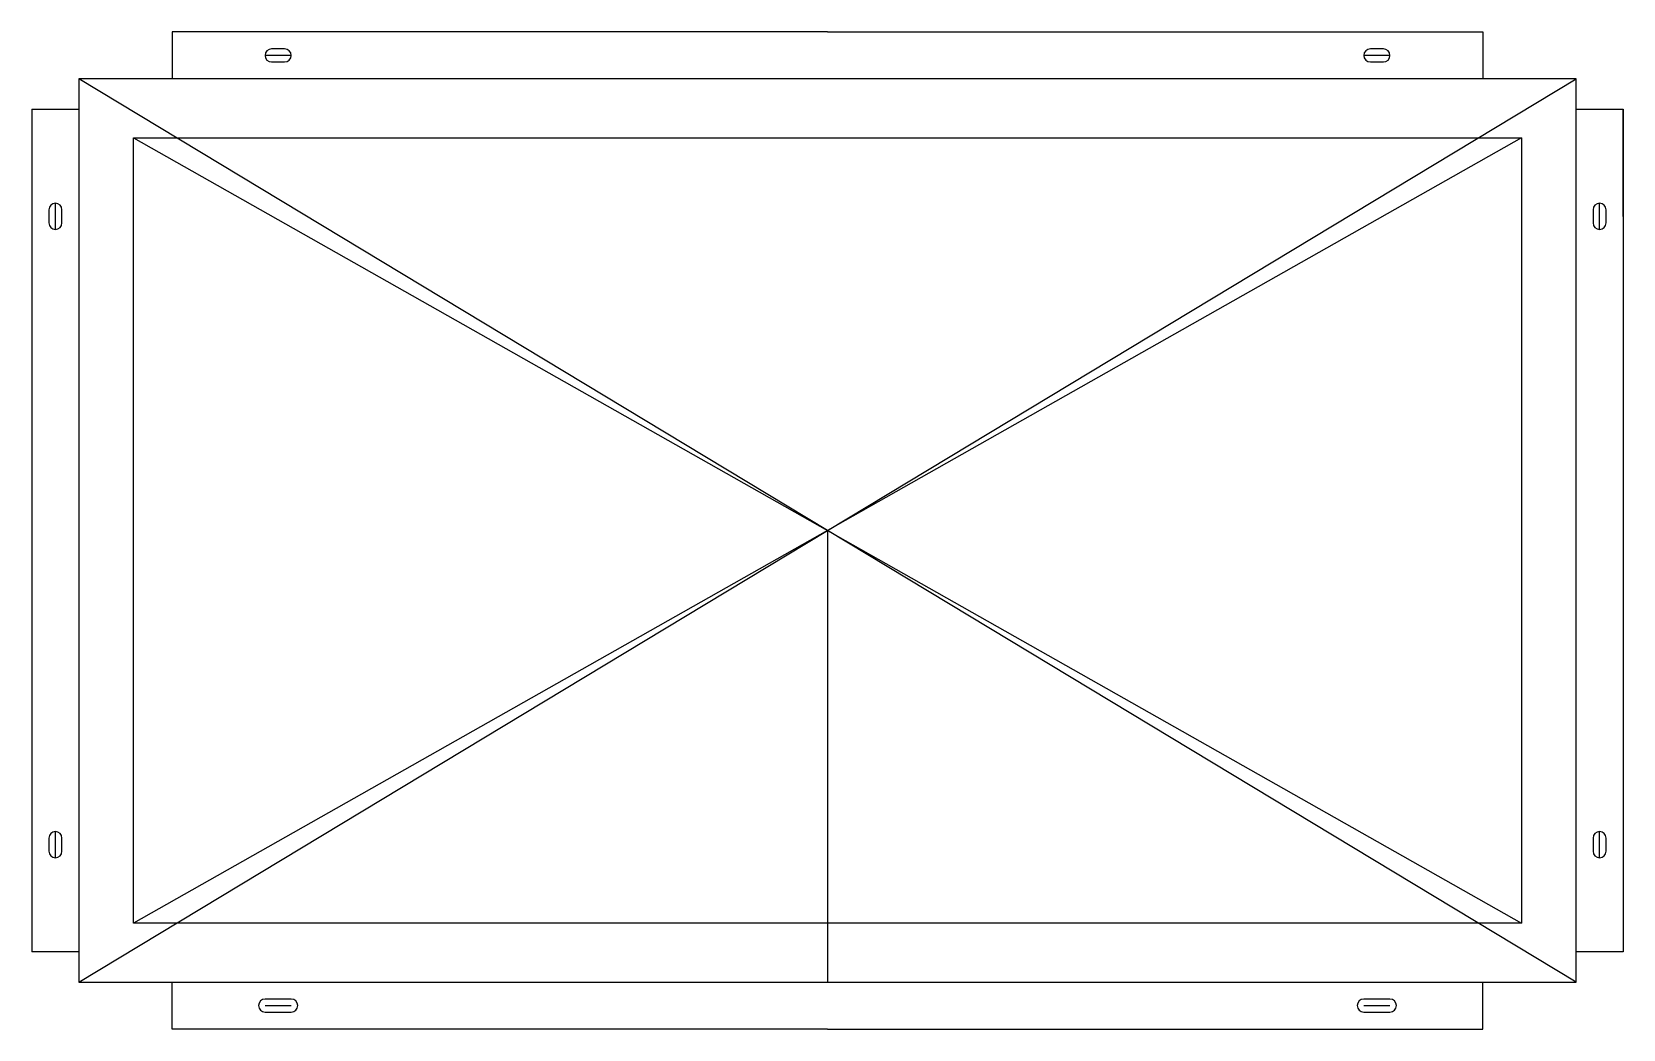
# Model space of a CAD drawing. Header units: millimetres. Extents: x -304 to 304, y -190 to 190.
import ezdxf

# ---------------------------------------------------------------- set-up
doc = ezdxf.new("R2010")
doc.units = ezdxf.units.MM
doc.layers.get('0').update_dxf_attribs({"linetype": 'CONTINUOUS'})

msp = doc.modelspace()

# ---------------------------------------------------------------- linework, layer by layer
for p, q in [((0, 190.5), (-250.4, 190.5)), ((-250.4, 190.5), (-250.4, 172.5)), ((0, 190.5), (250.4, 190.5)), ((250.4, 190.5), (250.4, 172.5)), ((-204.9, 181.5), (-214.9, 181.5)), ((214.9, 181.5), (204.9, 181.5)), ((-286, -172.5), (286, 172.5)), ((286, -172.5), (-286, 172.5)), ((-304, 161), (-286, 161)), ((-304, 161), (-304, -161)), ((286, 161), (304, 161)), ((304, 120), (304, 161)), ((304, 161), (304, -161)), ((-265.2, 149.95), (265.2, -149.95)), ((265.2, 149.95), (-265.2, -149.95)), ((-295, 115), (-295, 125)), ((295, 115), (295, 125)), ((0, 0), (0, -172.5)), ((-295, -125), (-295, -115)), ((295, -125), (295, -115)), ((-286, -161), (-304, -161)), ((304, -161), (286, -161)), ((-250.4, -190.5), (-250.4, -172.5)), ((250.4, -190.5), (250.4, -172.5)), ((-214.9, -181.5), (-204.9, -181.5)), ((204.9, -181.5), (214.9, -181.5)), ((0, -190.5), (-250.4, -190.5)), ((0, -190.5), (250.4, -190.5))]:
    msp.add_line(p, q)
for points in [[(-207.4, 184), (-212.4, 184, 1), (-212.4, 179), (-207.4, 179, 1)], [(207.4, 184, 1), (207.4, 179), (212.4, 179, 1), (212.4, 184)], [(-297.5, 122.5), (-297.5, 117.5, 1), (-292.5, 117.5), (-292.5, 122.5, 1)], [(297.5, 117.5), (297.5, 122.5, 1), (292.5, 122.5), (292.5, 117.5, 1)], [(-297.5, -117.5), (-297.5, -122.5, 1), (-292.5, -122.5), (-292.5, -117.5, 1)], [(297.5, -117.5, 1), (292.5, -117.5), (292.5, -122.5, 1), (297.5, -122.5)], [(-204.9, -179), (-214.9, -179, 1), (-214.9, -184), (-204.9, -184, 1)], [(204.9, -184), (214.9, -184, 1), (214.9, -179), (204.9, -179, 1)]]:
    msp.add_lwpolyline(points, format="xyb", close=True)
for points in [[(-286, -172.5), (286, -172.5), (286, 172.5), (-286, 172.5)], [(-265.2, 149.95), (265.2, 149.95), (265.2, -149.95), (-265.2, -149.95)]]:
    msp.add_lwpolyline(points, close=True)

doc.saveas('drawing.dxf')
